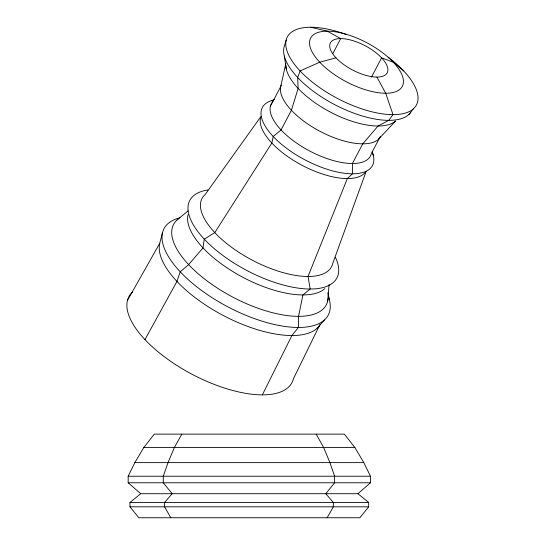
<?xml version="1.0" encoding="UTF-8"?>
<svg xmlns="http://www.w3.org/2000/svg" width="545" height="545" viewBox="0 0 545 545"><rect width="100%" height="100%" fill="white"/><g stroke="black" fill="none" stroke-linecap="round" stroke-linejoin="round"><path stroke-width="0.82" d="M327.64 301.187L329.091 284.49M285.825 63.499L280.736 86.546L270.381 106.214M127.387 300.574L159.76 243.234L162.526 232.538M286.193 40.051L284.027 47.211A71.518 30.431 27.8 0 0 335.999 105.321A71.518 30.431 27.8 0 0 410.916 112.168M366.172 171.334L332.682 263.623A73.18 31.133 27.8 0 1 250.639 259.311A73.18 31.133 27.8 0 1 205.056 194.66L260.98 116.453M140.726 493.709L128.177 482.781L128.177 476.221L134.84 462.623L143.737 447.588L154.296 434.14L344.358 434.14L354.918 447.588L363.815 462.623L370.477 476.221L370.477 482.781L357.936 493.709L140.726 493.709L129.983 502.449L129.983 506.823L138.825 517.75L359.836 517.75L368.672 506.823L368.672 502.449L357.936 493.709M320.119 324.221L293.455 378.666A92.18 39.22 27.8 0 1 190.11 373.236A92.18 39.22 27.8 0 1 132.687 291.8M262.377 394.839L291.916 335.516L298.415 327.429L298.551 316.325L302.931 294.913L310.18 288.993L308.014 276.458L347.342 178.556L352.465 173.773L352.411 163.493L362.766 143.826L378.06 126.004L388.762 120.343L393.02 114.648L385.697 93.236L376.908 77.077M332.879 53.458L340.707 38.606L327.313 31.181L310.786 27.25M371.445 77.152L381.616 57.838L393.292 62.212L403.716 70.945M380.499 136.189L371.295 153.663A56.012 23.83 27.8 0 1 309.294 150.795A56.012 23.83 27.8 0 1 273.025 101.438M144.95 339.617L176.948 281.458L180.204 271.846L188.618 264.632L202.992 247.921L204.246 239.18L214.784 232.626L271.832 143.049L273.181 136.495L281.05 129.942L291.405 110.274L298.135 88.426L297.652 77.506L300.091 70.945L319.717 62.212L335.999 57.838A32.114 13.666 27.8 0 1 354.536 41.182A32.114 13.666 27.8 0 1 385.887 74.495A32.114 13.666 27.8 0 1 335.999 57.838M181.826 434.14L174.332 447.588L168.01 462.623L163.275 476.221L163.275 482.781L172.186 493.709L164.556 502.449L164.556 506.823L170.837 517.75M327.116 517.75L333.336 506.823L333.336 502.449L325.774 493.709L334.61 482.781L334.61 476.221L329.916 462.623L323.655 447.588L316.223 434.14M408.764 114.607L413.417 108.789M317.149 328.274L324.357 319.983M378.428 139.336L395.602 120.97M177.139 219.867L188.059 210.908M272.064 100.484L274.455 99.599M143.737 447.588L354.918 447.588M134.84 462.623L363.815 462.623M128.177 476.221L370.477 476.221M128.177 482.781L370.477 482.781M129.983 502.449L368.672 502.449M129.983 506.823L368.672 506.823M372.242 151.306L373.209 155.134M327.817 292.767L329.337 299.634M284.306 56.081L286.425 69.637M372.283 152.259A62.239 26.48 27.8 0 1 304.962 159.876A62.239 26.48 27.8 0 1 273.44 100.123M319.479 325.747A90.245 38.395 27.8 0 1 224.635 316.202A90.245 38.395 27.8 0 1 159.76 243.234M328.724 297.522A92.793 39.478 27.8 0 1 226.318 306.031A92.793 39.478 27.8 0 1 179.932 217.782M365.102 172.574A59.276 25.22 27.8 0 1 302.577 165.571A59.276 25.22 27.8 0 1 260.544 117.938M335.468 257.485A83.153 35.384 27.8 0 1 246.442 270.279A83.153 35.384 27.8 0 1 207.931 189.96M328.042 298.926A86.294 36.719 27.8 0 1 231.768 296.569A86.294 36.719 27.8 0 1 178.256 218.94M324.868 288.618A78.453 33.381 27.8 0 1 241.421 276.526A78.453 33.381 27.8 0 1 188.045 214.689M388.094 57.157A72.948 31.038 27.8 0 1 394.035 114.641A72.948 31.038 27.8 0 1 290.703 58.805A72.948 31.038 27.8 0 1 346.089 34.464M380.029 137.551A56.012 23.83 27.8 0 1 319.656 131.134A56.012 23.83 27.8 0 1 281.22 85.054M395.043 121.446A62.736 26.691 27.8 0 1 331.782 112.835A62.736 26.691 27.8 0 1 285.818 65.55M319.717 62.212A51.795 22.038 27.8 0 0 400.18 89.08A51.795 22.038 27.8 0 0 349.618 35.336A51.795 22.038 27.8 0 0 319.717 62.212"/></g></svg>
